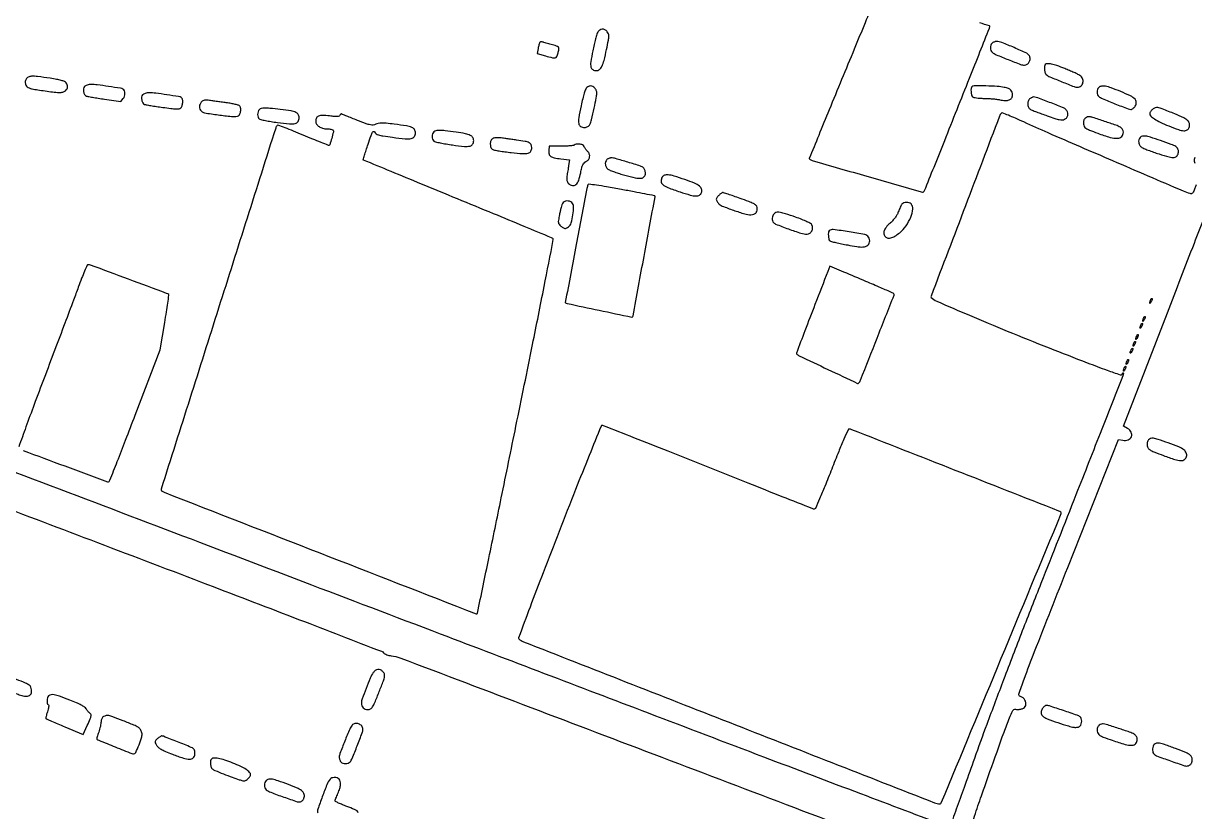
# Model space of a CAD drawing. Header units: metres. Extents: x 244 to 6504, y 133 to 4776.
# Drawn here: x 2420 to 2980, y 2127 to 2504 of the extents above; entities that cross this region are included whole.
import ezdxf

# ---------------------------------------------------------------- set-up
doc = ezdxf.new("R2010")
doc.units = ezdxf.units.M
doc.header["$MEASUREMENT"] = 0

msp = doc.modelspace()

# ---------------------------------------------------------------- linework, layer by layer
for points in [[(3073.43, 1797.58, -0.000015), (3212.47, 1744.26, -0.000001), (3356.48, 1689.04, -0.090549)], [(3360.94, 1697.34, -0.000001), (3222.9, 1750.06, -0.000075), (3098.13, 1797.73, -0.00214)], [(2390.74, 4302.36, -0.000001), (2436.6, 4383.87, -0.253439)], [(5649.78, 2908.29, -0.000001), (5592.12, 2927.27, -0.000136)], [(1770.95, 4232.21, -0.000001), (1756.31, 4203.53, -0.092463)], [(2358.85, 2292.47, -0.000002), (2402.87, 2275.77, -0.000001), (2455, 2255.99, -0.000469), (2507.56, 2235.99, -0.000795), (2551.52, 2219.14, -0.000054), (2590.79, 2204.01, -0.12537), (2591.79, 2203.3, 0.088715), (2592.36, 2202.83, 0.035795), (2593.27, 2202.4, 0.033899), (2594.34, 2202.07, 0.035803), (2595.43, 2201.89, -0.068034), (2599.62, 2200.92, -0.000035), (2724.87, 2153.38, -0.00001), (2851.52, 2105.29, -0.308463)], [(2661.8, 3304.26, -0.000001), (2697.55, 3290.75, -0.000089)], [(2166.88, 2385.74, -0.000003), (2059.01, 2428.09, -0.099946)], [(2836.31, 1902.63, -0.000001), (2798.12, 1918.05, -0.081722)], [(1593.92, 2905.57, -0.000004), (1514.48, 2912.51, -0.000011)], [(3277.66, 3166.01, -0.000003), (3312.3, 3149.56, -0.000078)], [(1857.04, 2862.14, 0.000008), (1895.3, 2965.72, 0.303576)], [(1986.93, 2957.13, 0.000002), (2009.06, 2948.59, 0.092301)], [(1716.95, 2894.91, -0.000001), (1705.81, 2895.88, -0.000045)], [(2910.82, 2101.23, -0.000002), (2871.64, 2116.15, -0.08954)], [(3742.17, 2759.42, 0.000002), (3749.92, 2779.53, 0.000119)], [(1989.74, 2610.17, -0.000005), (1937.37, 2630.58, -0.000013)], [(2835.59, 1257.96, 0.000001), (2811.6, 1266.94)], [(3020.53, 2505.4, -0.000009), (3041.92, 2560.53, -0.000258)], [(2862.15, 2119.97, -0.000008), (2820.04, 2135.87, -0.000412), (2773.61, 2153.45, -0.000248), (2718.52, 2174.4, 0.000102), (2619.06, 2212.23, 0.000045), (2487.51, 2262.24, 0.000015), (2352.21, 2313.65, 0.000934)], [(3433.83, 1894.18, -0.000012), (3289.85, 1953, -0.000025), (3146.63, 2011.53, -0.11823)], [(2592.86, 1267.89, -0.000002), (2552.45, 1283.32, -0.105537)], [(2826.55, 2515.35, -0.000035), (2822.02, 2504.38, -0.000148), (2816.84, 2491.86, -0.000094), (2810.8, 2477.29, 0.000672), (2804.83, 2462.81, 0.001116), (2799.83, 2450.59, 0.000054), (2795.36, 2439.56, 0.301362), (2795.4, 2439.35, 0.127225), (2796.73, 2438.57, 0.000208), (2822.91, 2431.07, 0.000112), (2849.42, 2423.5, 0.286672), (2850.13, 2423.71, 0.087116), (2850.44, 2424.2, 0.0001), (2855, 2435.47, 0.000926), (2860.08, 2448.11, 0.000569), (2866.01, 2463, -0.000019), (2871.93, 2477.91, -0.000031), (2876.97, 2490.58, -0.000004), (2881.46, 2501.9, -0.002664), (2881.7, 2502.48, 0.436775), (2881.5, 2502.9, 0.002431), (2876.85, 2504.38, 0.006956)], [(2874.35, 2096.45, 0.000005), (2911.92, 2082.18, 0.000032), (2954.2, 2066.12, 0.00002), (3003.82, 2047.28, -0.000445)], [(2980.33, 2426.89, -0.000228), (2979.74, 2425.34, -0.000797), (2979.36, 2424.34, -0.035434), (2978.96, 2423.49, -0.091236), (2978.53, 2422.97, -0.129545), (2978.04, 2422.74, -0.11451), (2977.48, 2422.77, -0.032841), (2974.22, 2423.92, -0.000147), (2940.5, 2438.42, -0.00055), (2909.58, 2451.76, -0.006819), (2897.9, 2457.01, 0.005788), (2893.96, 2458.79, 0.009347), (2890.56, 2460.2, 0.003622), (2887.65, 2461.32, 0.30545), (2887.21, 2461.22, 0.095792), (2886.3, 2459.75, 0.000069), (2870.02, 2416.96, 0.000028), (2853.57, 2373.71, 0.295366), (2853.69, 2373.11, 0.094102), (2856.27, 2371.35, 0.001621), (2871.95, 2364.6, 0.004175), (2889.96, 2357.08, 0.003097), (2909.97, 2349.07, 0.001048), (2928.25, 2341.93, 0.006366), (2937.77, 2338.37, 0.004348), (2943.99, 2336.2, 0.346456), (2944.91, 2336.52, -0.021817), (2945.14, 2336.86, -0.06591), (2945.33, 2337.05, -0.236221), (2945.45, 2337.08, -0.33077), (2945.52, 2336.99, -0.098959), (2945.36, 2336.09, -0.000054), (2935.19, 2310.15, -0.000635), (2922.88, 2278.87, -0.00026), (2906.11, 2236.45, 0.001777), (2897.21, 2213.76, 0.001655), (2888.26, 2190.46, 0.00172), (2880.23, 2169.11, 0.003794), (2874.27, 2152.73, -0.000521), (2869.84, 2140.29, -0.000854), (2866.05, 2129.77, -0.000069), (2862.64, 2120.33, -0.110011)], [(2979.63, 2439.98, 0.106317), (2979.44, 2438.29, 0.046089), (2979.63, 2437.26, 0.078014)], [(2871.33, 2116.54, -0.000115), (2874.33, 2125.28, -0.001629), (2877.7, 2135.01, -0.000983), (2881.75, 2146.52, -0.000811), (2888.49, 2165.43, -0.011165), (2891.09, 2172.22, -0.025518), (2892.71, 2175.67, -0.309819), (2893.95, 2176.31, 0.047411), (2895.68, 2176.26, 0.072694), (2897.15, 2176.58, 0.090921), (2898.22, 2177.22, 0.136474), (2898.82, 2178.13, 0.111314), (2898.93, 2179.45, 0.101013), (2898.48, 2180.74, 0.098206), (2897.54, 2181.78, 0.098956), (2896.28, 2182.38, -0.43428), (2895.6, 2183.6, -0.009521), (2898.07, 2190.73, -0.005837), (2903.07, 2203.86, -0.000336), (2918.91, 2244), (2943.13, 2305.22), (2945.32, 2304.86, 0.129498), (2947.87, 2305.11, 0.211939), (2949.4, 2306.6, 0.219738), (2949.29, 2308.69, 0.13592), (2947.58, 2310.51), (2945.66, 2311.68), (2966.56, 2365.78, -0.000465), (2979.48, 2399.13, -0.005797), (2984.54, 2411.72, -0.006873)], [(2419.45, 2300.02, 0.000648), (2439.28, 2292.59, 0.000274), (2459.71, 2284.99, 0.307288), (2460.56, 2285.2, 0.090124), (2460.9, 2285.74, 0.000197), (2464.44, 2294.77, 0.001328), (2468.41, 2304.96, 0.000824), (2473.01, 2316.94), (2484.91, 2348.07), (2487.11, 2361.16, 0.002127), (2487.94, 2366.2, 0.003475), (2488.59, 2370.48, 0.000567), (2489.13, 2374.25, 0.256875), (2489.05, 2374.48, 0.087846), (2488.04, 2375.07, 0.00016), (2469.85, 2381.84, 0.000152), (2451.63, 2388.61, 0.092841), (2450.54, 2388.8, 0.287062), (2450.08, 2388.5, 0.005215), (2448.82, 2385.73, 0.010806), (2447.39, 2382.29, 0.006001), (2445.78, 2378.03, -0.002183), (2443.52, 2371.92, -0.000414), (2439.35, 2360.81, -0.000442), (2434.46, 2347.84, -0.000406), (2429.4, 2334.51, 0.001633), (2424.65, 2321.91, 0.002694), (2420.74, 2311.23, 0.000317), (2417.32, 2301.72, 0.298594)], [(2579.68, 2126.85, 0.164694), (2579.13, 2127.7, 0.069776), (2577.87, 2128.42, 0.005421), (2574.23, 2129.84, -0.00756), (2572.08, 2130.69, -0.011996), (2570.26, 2131.49, -0.005962), (2568.77, 2132.21, -0.284264), (2568.6, 2132.48, -0.082778), (2568.66, 2132.82, -0.005337), (2568.99, 2133.76, -0.007676), (2569.42, 2134.87, -0.005638), (2569.93, 2136.09, 0.024749), (2570.82, 2138.5, 0.057179), (2571.19, 2140.4, 0.081951), (2571.06, 2141.85, 0.134767), (2570.46, 2142.92, 0.121591), (2569.5, 2143.49, 0.077427), (2568.21, 2143.68, 0.079819), (2566.97, 2143.47, 0.149344), (2566.15, 2142.88, 0.066303), (2564.66, 2140.27, 0.009515), (2562.44, 2134.52, 0.006269), (2560.35, 2128.54, 0.143336), (2560.28, 2126.75, 0.143577)], [(3005.24, 2065.34, -0.000083), (2954, 2084.81, -0.000137)]]:
    msp.add_lwpolyline(points, format="xyb")
for points in [[(2694.2, 2499.93, 0.06819), (2693.75, 2498.96, 0.008287), (2693.09, 2496.69, 0.009709), (2692.41, 2493.96, 0.007863), (2691.78, 2491, 0.010676), (2690.85, 2485.71, 0.084247), (2690.89, 2483.23, 0.221998), (2691.76, 2482.02, 0.12892), (2693.54, 2481.55, 0.174675), (2695.02, 2482.08, 0.108484), (2696.17, 2483.56, 0.050767), (2697.19, 2486.41, 0.010029), (2698.4, 2491.7, 0.003532), (2699.29, 2496.18, 0.037781), (2699.51, 2498.03, 0.098534), (2699.33, 2499.16, 0.095622), (2698.73, 2500.15, 0.08305), (2697.55, 2501.08, 0.138629), (2696.33, 2501.36, 0.145131), (2695.18, 2500.96, 0.094414)], [(2666.43, 2494.99, 0.064512), (2666.28, 2494.65, 0.008989), (2666.07, 2493.91, 0.010159), (2665.85, 2493.03, 0.008462), (2665.65, 2492.08), (2665.21, 2489.7), (2669.12, 2488.61, 0.007937), (2672.58, 2487.69, 0.116171), (2673.84, 2487.68, 0.231536), (2674.58, 2488.28, 0.042647), (2675.21, 2489.98, 0.031607), (2675.59, 2491.81, 0.207152), (2675.35, 2492.69, 0.145003), (2674.48, 2493.3, 0.013366), (2671.94, 2494.07, -0.000384), (2670.72, 2494.4, -0.000397), (2669.51, 2494.74, -0.000383), (2668.47, 2495.03, -0.00172), (2667.86, 2495.2, 0.04898), (2667.41, 2495.28, 0.05777), (2666.98, 2495.27, 0.067349), (2666.63, 2495.17, 0.151257)], [(2882.73, 2494.67, 0.121666), (2882.15, 2493.71, 0.077337), (2881.96, 2492.42, 0.079235), (2882.17, 2491.17, 0.143389), (2882.76, 2490.32, 0.070165), (2884.74, 2489.14, 0.005344), (2890.5, 2486.8, 0.004576), (2896.38, 2484.54, 0.089573), (2898.28, 2484.2, 0.152379), (2899.57, 2484.6, 0.120126), (2900.55, 2485.7, 0.114852), (2900.94, 2487.18, 0.131174), (2900.61, 2488.59, 0.16162), (2899.31, 2489.83, 0.006674), (2893.35, 2492.53, 0.009103), (2887.45, 2494.98, 0.094478), (2884.88, 2495.46, 0.050332), (2884.3, 2495.4, 0.037995), (2883.69, 2495.23, 0.038896), (2883.13, 2494.97, 0.068958)], [(2908.21, 2484.42, 0.173652), (2907.8, 2483.55, 0.048698), (2907.8, 2482.02, 0.048955), (2908.1, 2480.51, 0.147409), (2908.67, 2479.63, 0.07346), (2910.37, 2478.6, 0.00406), (2916.13, 2476.23, 0.003448), (2922, 2473.91, 0.092608), (2923.64, 2473.6, 0.180617), (2925.3, 2474.22, 0.166724), (2926.21, 2475.8, 0.150722), (2926.01, 2477.73, 0.147962), (2924.76, 2479.23, 0.032245), (2923.82, 2479.76, 0.005561), (2921.97, 2480.63, 0.006032), (2919.78, 2481.6, 0.00536), (2917.48, 2482.56, 0.012078), (2913.78, 2483.94, 0.034152), (2911.12, 2484.67, 0.05018), (2909.25, 2484.85, 0.19836)], [(2420.84, 2477.49, 0.049365), (2420.54, 2476.77, 0.066892), (2420.42, 2476.07, 0.066301), (2420.5, 2475.36, 0.047445), (2420.76, 2474.6, 0.105924), (2421.35, 2473.81, 0.086703), (2422.25, 2473.26, 0.04703), (2423.73, 2472.83, 0.009894), (2426.4, 2472.38, 0.002871), (2433.49, 2471.37, 0.025332), (2436.63, 2471.1, 0.06323), (2438.44, 2471.26, 0.142879), (2439.64, 2471.92, 0.057066), (2440.41, 2472.88, 0.121223), (2440.7, 2473.79, 0.121993), (2440.54, 2474.72, 0.058196), (2439.93, 2475.78, 0.136883), (2439.2, 2476.34, 0.028149), (2437.66, 2476.86, 0.022148), (2435.43, 2477.37, 0.008649), (2432.31, 2477.89, 0.005362), (2426.33, 2478.71, 0.040271), (2423.48, 2478.85, 0.100312), (2421.86, 2478.46, 0.162586)], [(2448.71, 2473.94, 0.144689), (2448.25, 2472.86, 0.080172), (2448.31, 2471.42, 0.08222), (2448.81, 2470.11, 0.170164), (2449.64, 2469.41, 0.047127), (2450.31, 2469.22, 0.00226), (2452.6, 2468.82, 0.003679), (2455.32, 2468.38, 0.00264), (2458.37, 2467.92), (2466.16, 2466.79), (2467.31, 2468.21, 0.094251), (2467.92, 2469.35, 0.085204), (2468.1, 2470.68, 0.0939), (2467.83, 2471.88, 0.153052), (2467.15, 2472.67, 0.09939), (2465.93, 2473.12, 0.002728), (2460.29, 2473.99, 0.005515), (2454.88, 2474.72, 0.029859), (2451.93, 2474.91, 0.036873), (2450.95, 2474.85, 0.03776), (2449.99, 2474.63, 0.040628), (2449.19, 2474.32, 0.105943)], [(2476.53, 2469.97, 0.144825), (2476.07, 2468.88, 0.082176), (2476.13, 2467.44, 0.084047), (2476.65, 2466.13, 0.166115), (2477.5, 2465.42, 0.047886), (2478.2, 2465.23, 0.002541), (2480.46, 2464.84, 0.003975), (2483.16, 2464.41, 0.002882), (2486.17, 2463.98, 0.005144), (2490.07, 2463.48, 0.021262), (2492.43, 2463.3, 0.033672), (2493.96, 2463.36, 0.148551), (2494.79, 2463.7, 0.148378), (2495.43, 2464.68, 0.058916), (2495.71, 2466.28, 0.059751), (2495.61, 2467.84, 0.211045), (2495.05, 2468.65, 0.098391), (2493.76, 2469.13, 0.003116), (2488.18, 2470, 0.006033), (2482.8, 2470.74, 0.029942), (2479.75, 2470.94, 0.036873), (2478.77, 2470.87, 0.03776), (2477.81, 2470.66, 0.040628), (2477.02, 2470.35, 0.105943)], [(2688.99, 2473.44, 0.137817), (2688.43, 2472.7, 0.016396), (2687.74, 2470.76, 0.016486), (2686.99, 2468.14, 0.008234), (2686.21, 2464.78, 0.010584), (2685.1, 2459, 0.082214), (2685.09, 2456.26, 0.221192), (2686, 2454.91, 0.136051), (2687.88, 2454.39, 0.126025), (2689.39, 2454.78, 0.153258), (2690.4, 2455.83, 0.056922), (2691.22, 2458.1, 0.005968), (2692.47, 2463.63, 0.004471), (2693.47, 2468.57, 0.040373), (2693.72, 2470.75, 0.099447), (2693.49, 2472.1, 0.105224), (2692.76, 2473.22, 0.061949), (2691.84, 2473.94, 0.120982), (2690.95, 2474.21, 0.11849), (2690.02, 2474.05, 0.058019)], [(2873.1, 2473.82, 0.171817), (2872.71, 2473, 0.044881), (2872.68, 2471.5, 0.045511), (2872.93, 2470, 0.132989), (2873.45, 2469.1, 0.137351), (2874.03, 2468.77, 0.022407), (2875.29, 2468.53, 0.022316), (2876.89, 2468.36, 0.015138), (2878.72, 2468.3, -0.013199), (2880.67, 2468.25, -0.009515), (2882.85, 2468.09, -0.00962), (2884.91, 2467.87, -0.020485), (2886.49, 2467.59, 0.040467), (2889.09, 2467.25, 0.101024), (2890.98, 2467.54, 0.157334), (2892.1, 2468.42, 0.151197), (2892.52, 2469.82, 0.065914), (2892.32, 2471.28, 0.137703), (2891.73, 2472.26, 0.103855), (2890.58, 2472.95, 0.028216), (2888.54, 2473.55, 0.041805), (2885.26, 2474.02, 0.010403), (2879.84, 2474.23, 0.004711), (2874.19, 2474.28, 0.198625)], [(2933.73, 2473.47, 0.121579), (2933.16, 2472.51, 0.077441), (2932.97, 2471.22, 0.079914), (2933.18, 2469.98, 0.150318), (2933.77, 2469.16, 0.063774), (2935.45, 2468.2, 0.003003), (2941.52, 2465.73, 0.002249), (2947.75, 2463.27, 0.093159), (2949.17, 2463, 0.124048), (2949.61, 2463.11, 0.044869), (2950.16, 2463.48, 0.041102), (2950.71, 2464, 0.038373), (2951.19, 2464.61, 0.14429), (2951.72, 2466.38, 0.200915), (2951.1, 2467.9, 0.084082), (2948.94, 2469.43, 0.013904), (2944.27, 2471.52, 0.010116), (2939.74, 2473.3, 0.042547), (2936.92, 2474.07, 0.079411), (2935.04, 2474.11, 0.164267)], [(2504.78, 2466.65, 0.08601), (2504.02, 2465.57, 0.103288), (2503.73, 2464.37, 0.106847), (2503.95, 2463.18, 0.097844), (2504.64, 2462.14, 0.158055), (2506.15, 2461.37, 0.005578), (2512.68, 2460.4, 0.008736), (2519.02, 2459.65, 0.073095), (2521.9, 2459.78, 0.215852), (2522.87, 2460.46, 0.090243), (2523.43, 2462, 0.08682), (2523.42, 2463.69, 0.180274), (2522.76, 2464.81, 0.108655), (2522.14, 2465.12, 0.009301), (2520.4, 2465.52, 0.011946), (2518.29, 2465.92, 0.008976), (2515.94, 2466.26, -0.001487), (2513.51, 2466.58, -0.001584), (2511.13, 2466.91, -0.001505), (2509.08, 2467.2, -0.007361), (2507.93, 2467.39, 0.03883), (2506.95, 2467.48, 0.062194), (2506.11, 2467.39, 0.070359), (2505.4, 2467.12, 0.068935)], [(2900.98, 2468.25, 0.169498), (2900.1, 2467.23, 0.09857), (2899.82, 2465.62, 0.098368), (2900.17, 2464.02, 0.168044), (2901.09, 2463.03, 0.028422), (2901.91, 2462.65, 0.002762), (2903.97, 2461.85, 0.003496), (2906.43, 2460.92, 0.002759), (2909.11, 2459.95, 0.006179), (2912.75, 2458.71, 0.029631), (2914.87, 2458.15, 0.054386), (2916.31, 2458.02, 0.102522), (2917.44, 2458.28, 0.131981), (2918.52, 2459.17, 0.133344), (2919.01, 2460.48, 0.126574), (2918.77, 2461.91, 0.11288), (2917.87, 2463.12, 0.083569), (2916.46, 2463.96, 0.002612), (2910.18, 2466.38, 0.002123), (2903.78, 2468.77, 0.108534), (2902.47, 2468.95, 0.079763), (2902.28, 2468.9, 0.010581), (2901.89, 2468.73, 0.012039), (2901.45, 2468.51, 0.009842)], [(2570.89, 2460.19, -0.202639), (2570.48, 2459.76, -0.085669), (2569.7, 2459.57, -0.040096), (2568.34, 2459.6, -0.007712), (2565.9, 2459.87, 0.021586), (2562.56, 2460.16, 0.103181), (2560.68, 2459.85, 0.191302), (2559.69, 2458.93, 0.111825), (2559.33, 2457.33, 0.144052), (2559.74, 2455.93, 0.103165), (2560.89, 2454.77, 0.08484), (2562.63, 2453.99, 0.062272), (2564.74, 2453.73, -0.025492), (2565.71, 2453.68, -0.032234), (2566.6, 2453.53, -0.033821), (2567.3, 2453.31, -0.164241), (2567.62, 2453.05, -0.200885), (2567.75, 2452.2, -0.008571), (2566.96, 2449.17, -0.006914), (2566.06, 2446.14, -0.328464), (2565.58, 2445.78, -0.096135), (2565.37, 2445.82, -0.000152), (2561.85, 2447.24, -0.001199), (2557.9, 2448.85, -0.00074), (2553.27, 2450.75, 0.001932), (2548.64, 2452.64, 0.00318), (2544.71, 2454.2, 0.000441), (2541.22, 2455.56, 0.297029), (2541.03, 2455.52, 0.120106), (2540.17, 2454.11, 0.00002), (2512.85, 2368, 0.00001), (2485.41, 2281.51, 0.28306), (2485.6, 2280.78, 0.101195), (2486.79, 2280.02, 0.000016), (2561.23, 2251.05, 0.000007), (2636.05, 2221.93, 0.297451), (2636.56, 2222.04, 0.14641), (2636.67, 2222.26, 0.000006), (2642.09, 2248.44, 0.000298), (2648.04, 2277.33, 0.000179), (2655.07, 2311.6, 0.000562), (2663.03, 2350.7, 0.001537), (2668.54, 2378.36, 0.000141), (2672.93, 2400.76, 0.312138), (2672.67, 2401.36, 0.040104), (2672.08, 2401.66, 0.000043), (2658.99, 2407.09, 0.000417), (2644.34, 2413.15, 0.000256), (2627.08, 2420.26, -0.000046), (2609.85, 2427.35, -0.000077), (2595.32, 2433.34, -0.000002), (2582.16, 2438.76, -0.033008), (2582.03, 2438.83, -0.349883), (2581.98, 2438.93, -0.000512), (2582.64, 2441.07, -0.003531), (2583.41, 2443.48, -0.002132), (2584.35, 2446.33, -0.003504), (2585.79, 2450.54, -0.037698), (2586.51, 2452.19, -0.253461), (2587.02, 2452.52, -0.322385), (2587.49, 2452.24, 0.134817), (2588.18, 2451.39, 0.08326), (2589.35, 2450.82, 0.034624), (2591.47, 2450.34, 0.004445), (2596.09, 2449.68, 0.009688), (2602.12, 2449, 0.070076), (2605.03, 2449.13, 0.189685), (2606.46, 2450.03, 0.160155), (2607.02, 2451.74, 0.138816), (2606.57, 2453.35, 0.158109), (2605.35, 2454.39, 0.060023), (2602.77, 2455.11, 0.007163), (2596.89, 2455.93, 0.00531), (2592.98, 2456.37, 0.025679), (2590.74, 2456.48, 0.046144), (2589.23, 2456.34, 0.073522), (2588.01, 2455.92, -0.091331), (2586.78, 2455.55, -0.080706), (2585.44, 2455.61, -0.03621), (2583.44, 2456.19, -0.004723), (2579.27, 2457.77, -0.001188), (2576.54, 2458.84, -0.001772), (2574.16, 2459.79, -0.000743), (2572.13, 2460.61, -0.037652), (2571.75, 2460.8, 0.176223), (2571.53, 2460.84, 0.11648), (2571.29, 2460.74, 0.087397), (2571.06, 2460.51, 0.057816)], [(2532.3, 2462.87, 0.121808), (2531.72, 2461.91, 0.078093), (2531.54, 2460.62, 0.079593), (2531.75, 2459.36, 0.138165), (2532.35, 2458.49, 0.118215), (2533, 2458.17, 0.006372), (2535.25, 2457.69, 0.009664), (2537.96, 2457.21, 0.006877), (2541.02, 2456.76, 0.009962), (2546.84, 2456.12, 0.077501), (2549.55, 2456.29, 0.204835), (2550.87, 2457.24, 0.136795), (2551.38, 2459.07, 0.132632), (2550.96, 2460.61, 0.160003), (2549.85, 2461.6, 0.064544), (2547.52, 2462.27, 0.008438), (2542.39, 2462.96, 0.004335), (2537.4, 2463.5, 0.027139), (2534.84, 2463.62, 0.057002), (2533.3, 2463.43, 0.138097)], [(2927.38, 2458.83, 0.077991), (2926.88, 2458.33, 0.075102), (2926.55, 2457.7, 0.066541), (2926.4, 2456.93, 0.044152), (2926.42, 2456.03, 0.102049), (2926.81, 2454.85, 0.120305), (2927.61, 2454.01, 0.048794), (2929.26, 2453.16, 0.005235), (2933.27, 2451.63, 0.017321), (2939.24, 2449.65, 0.081754), (2942.81, 2449.21, 0.199595), (2944.74, 2450.1, 0.187738), (2945.53, 2452.12, 0.137662), (2945.15, 2453.45, 0.125747), (2944.13, 2454.45, 0.0462), (2941.93, 2455.46, 0.004886), (2936.58, 2457.28, 0.001272), (2930.89, 2459.15, 0.036877), (2929.4, 2459.51, 0.134718), (2928.45, 2459.42, 0.065646)], [(2959.47, 2463.04, 0.01993), (2958.95, 2462.47, 0.024151), (2958.51, 2461.9, 0.023808), (2958.19, 2461.4, 0.129183), (2958.11, 2461.09, 0.200314), (2958.62, 2459.86, 0.050355), (2960.34, 2458.47, 0.03503), (2963.14, 2456.91, 0.013159), (2967.26, 2455.11, 0.012333), (2971.88, 2453.37, 0.066657), (2974.5, 2452.83, 0.157953), (2976.06, 2453.21, 0.178699), (2977, 2454.42, 0.119548), (2977.13, 2456.21, 0.16314), (2976.37, 2457.63, 0.078089), (2974.38, 2458.99, 0.013383), (2970.18, 2460.84, 0.002725), (2964.09, 2463.31, 0.044386), (2961.98, 2463.94, 0.144144), (2960.69, 2463.83, 0.104003)], [(2615.77, 2452.27, 0.122149), (2615.18, 2451.3, 0.080838), (2615, 2450, 0.081934), (2615.24, 2448.74, 0.132677), (2615.87, 2447.85, 0.116552), (2616.56, 2447.51, 0.006683), (2618.87, 2447, 0.009901), (2621.66, 2446.49, 0.007092), (2624.8, 2446.02, 0.0092), (2630.5, 2445.36, 0.075482), (2633.1, 2445.5, 0.206723), (2634.36, 2446.38, 0.138663), (2634.85, 2448.1, 0.143001), (2634.41, 2449.58, 0.14015), (2633.24, 2450.62, 0.064697), (2630.92, 2451.38, 0.011622), (2626.42, 2452.12, 0.004531), (2621.2, 2452.81, 0.027164), (2618.47, 2453, 0.055866), (2616.81, 2452.84, 0.145047)], [(2643.95, 2449.05, 0.168095), (2643.1, 2448.04, 0.092242), (2642.8, 2446.43, 0.093409), (2643.11, 2444.84, 0.178226), (2643.96, 2443.88, 0.076253), (2644.77, 2443.59, 0.00574), (2647.05, 2443.19, 0.007822), (2649.81, 2442.78, 0.005867), (2652.85, 2442.4, 0.010041), (2658.35, 2441.91, 0.076907), (2660.93, 2442.13, 0.200305), (2662.19, 2443.05, 0.136363), (2662.67, 2444.79, 0.1259), (2662.31, 2446.17, 0.15465), (2661.36, 2447.09, 0.06963), (2659.4, 2447.73, 0.0109), (2655.38, 2448.36, 0.000017), (2653.06, 2448.67, 0.000017), (2650.72, 2448.99, 0.000017), (2648.68, 2449.27, 0.000067), (2647.43, 2449.43, 0.031772), (2646.46, 2449.5, 0.028901), (2645.45, 2449.45, 0.030083), (2644.56, 2449.3, 0.07743)], [(2953.61, 2449.62, 0.127895), (2952.96, 2448.51, 0.105876), (2952.87, 2447.15, 0.10282), (2953.35, 2445.83, 0.11373), (2954.3, 2444.87, 0.044388), (2955.25, 2444.38, 0.005791), (2957.36, 2443.56, 0.006703), (2959.89, 2442.64, 0.005561), (2962.61, 2441.73, 0.012718), (2967.44, 2440.29, 0.088985), (2969.88, 2440.09, 0.217015), (2971.21, 2440.85, 0.126343), (2971.89, 2442.59, 0.139791), (2971.65, 2444.08, 0.141181), (2970.67, 2445.21, 0.055512), (2968.44, 2446.32, 0.006984), (2963.36, 2448.12, 0.004938), (2958.47, 2449.71, 0.037995), (2956.12, 2450.26, 0.092561), (2954.69, 2450.21, 0.143317)], [(2682.92, 2445.94, -0.167971), (2682.5, 2445.75, -0.007368), (2680.88, 2445.59, -0.011793), (2678.91, 2445.48, -0.008078), (2676.68, 2445.45), (2670.95, 2445.45), (2670.75, 2443.4, 0.092066), (2670.9, 2441.68, 0.175484), (2671.69, 2440.56, 0.104082), (2673.37, 2439.86, 0.021754), (2676.55, 2439.38), (2680.69, 2438.95), (2680.26, 2436.24, 0.000029), (2680.07, 2435.03, 0.000019), (2679.85, 2433.62, 0.000019), (2679.64, 2432.26, 0.000036), (2679.47, 2431.15, 0.03012), (2679.36, 2429.99, 0.060954), (2679.44, 2429.07, 0.074162), (2679.71, 2428.33, 0.070285), (2680.2, 2427.68, 0.140522), (2682.04, 2426.66, 0.239366), (2683.7, 2427.07, 0.130561), (2685.08, 2429.09, 0.039075), (2686.04, 2432.72, -0.012249), (2686.55, 2435.12, -0.051024), (2687.03, 2436.52, -0.084655), (2687.64, 2437.4, -0.084344), (2688.52, 2438.04, 0.104836), (2689.72, 2438.99, 0.133354), (2690.31, 2440.28, 0.133274), (2690.16, 2441.68, 0.104649), (2689.32, 2442.97, -0.02337), (2688.81, 2443.53, -0.018567), (2688.31, 2444.18, -0.018938), (2687.9, 2444.82, -0.04391), (2687.65, 2445.33, 0.207963), (2686.95, 2446.04, 0.063975), (2685.48, 2446.42, 0.06299), (2683.92, 2446.43, 0.164374)], [(2698.57, 2439.02, 0.127384), (2697.92, 2437.91, 0.106654), (2697.83, 2436.55, 0.104237), (2698.31, 2435.25, 0.11635), (2699.27, 2434.31, 0.046336), (2700.2, 2433.85, 0.006568), (2702.21, 2433.13, 0.007435), (2704.61, 2432.33, 0.006271), (2707.18, 2431.56, 0.014862), (2712.13, 2430.3, 0.078061), (2714.93, 2430.12, 0.193886), (2716.4, 2430.87, 0.180165), (2716.99, 2432.46, 0.04211), (2716.92, 2433.24, 0.039415), (2716.73, 2434.02, 0.041903), (2716.44, 2434.68, 0.096457), (2716.1, 2435.09, 0.09593), (2714.62, 2435.9, 0.003674), (2708.62, 2437.78, 0.004582), (2702.7, 2439.52, 0.069399), (2700.58, 2439.82, 0.055554), (2700.06, 2439.76, 0.038748), (2699.49, 2439.58, 0.039127), (2698.96, 2439.33, 0.063101)], [(2724.96, 2430.59, 0.134357), (2724.51, 2428.61, 0.213996), (2725.27, 2427.08, 0.080622), (2727.74, 2425.66, 0.010316), (2733.52, 2423.6, 0.011517), (2738.44, 2422.08, 0.06093), (2741.22, 2421.65, 0.141634), (2742.86, 2422.07, 0.185285), (2743.82, 2423.27, 0.15575), (2743.82, 2424.96, 0.150137), (2742.83, 2426.38, 0.069372), (2740.48, 2427.74, 0.013588), (2735.9, 2429.46, 0.008877), (2730.71, 2431.15, 0.048674), (2727.82, 2431.74, 0.110084), (2726.06, 2431.53, 0.188016)], [(2689.46, 2426.97, 0.03495), (2689.01, 2425.24, 0.000075), (2683.9, 2398.37, 0.000011), (2678.66, 2370.78, 0.309394), (2678.76, 2370.57, 0.087735), (2679.53, 2370.26, 0.000125), (2694.88, 2367.02, 0.000051), (2710.47, 2363.74, 0.253425), (2710.77, 2363.82, 0.15168), (2711.07, 2364.39, 0.000038), (2716.33, 2392.77, 0.000026), (2721.6, 2421.25, 0.246946), (2721.48, 2421.64, 0.149003), (2721.29, 2421.74, 0.000154), (2716.7, 2422.64, 0.001471), (2711.56, 2423.62, 0.000901), (2705.5, 2424.76, 0.00297), (2698.42, 2426.03, 0.008799), (2693.55, 2426.79, 0.00455), (2689.92, 2427.26, 0.35416)], [(2752.1, 2421.93, 0.033663), (2751.14, 2420.83, 0.15309), (2750.85, 2420.04, 0.155823), (2751.07, 2419.24, 0.035247), (2751.93, 2418.1, 0.120079), (2753.7, 2416.84, 0.009738), (2759.08, 2414.84, 0.01217), (2764.49, 2413.08, 0.072387), (2767.42, 2412.66, 0.090041), (2768.87, 2412.92, 0.128708), (2769.93, 2413.67, 0.134567), (2770.45, 2414.81, 0.102971), (2770.4, 2416.2, 0.147236), (2769.84, 2417.14, 0.063843), (2768.63, 2417.99, 0.031146), (2766.45, 2418.97, 0.005465), (2762.21, 2420.51, 0.001888), (2759.19, 2421.57, 0.002897), (2756.56, 2422.45, 0.000986), (2754.28, 2423.2, 0.080185), (2753.92, 2423.26, 0.136651), (2753.65, 2423.18, 0.020485), (2753.18, 2422.87, 0.021737), (2752.64, 2422.44, 0.017222)], [(2677.33, 2418.12, 0.048621), (2677.04, 2417.43, 0.008468), (2676.65, 2416.06, 0.009127), (2676.24, 2414.43, 0.008069), (2675.88, 2412.72, 0.007173), (2675.39, 2410.03, 0.072005), (2675.36, 2408.89, 0.14065), (2675.69, 2408.1, 0.052344), (2676.55, 2407.25, 0.02041), (2677.73, 2406.37, 0.124481), (2678.44, 2406.11, 0.150555), (2679.13, 2406.24, 0.034337), (2680.13, 2406.88, 0.163229), (2681.48, 2408.78, 0.038538), (2682.32, 2412.64, 0.037668), (2682.57, 2416.54, 0.195676), (2681.75, 2418.49, 0.125264), (2680.7, 2419.11, 0.092579), (2679.37, 2419.24, 0.096758), (2678.12, 2418.89, 0.154067)], [(2778.88, 2413.48, 0.107585), (2778.14, 2412.7, 0.078927), (2777.7, 2411.6, 0.078197), (2777.62, 2410.4, 0.10182), (2777.93, 2409.35, 0.177782), (2779.21, 2408.21, 0.006689), (2785.33, 2405.89, 0.010532), (2791.34, 2403.85, 0.076836), (2794.34, 2403.38, 0.157894), (2795.6, 2403.79, 0.117419), (2796.55, 2404.9, 0.111438), (2796.94, 2406.38, 0.131839), (2796.61, 2407.78, 0.140581), (2795.96, 2408.44, 0.019113), (2794.23, 2409.35, 0.018401), (2791.84, 2410.38, 0.009246), (2788.76, 2411.51, 0.004441), (2783.95, 2413.13, 0.029985), (2781.52, 2413.77, 0.066173), (2780, 2413.87, 0.133828)], [(2839.63, 2417.73, 0.052024), (2839.28, 2417.21, 0.012143), (2838.81, 2416.27, 0.012393), (2838.33, 2415.16, 0.011874), (2837.89, 2414.01, -0.043435), (2837.28, 2412.66, -0.029288), (2836.36, 2411.23, -0.027733), (2835.21, 2409.82, -0.02705), (2833.91, 2408.55, 0.037178), (2832.05, 2406.64, 0.092494), (2831.09, 2404.96, 0.139462), (2831.01, 2403.48, 0.141577), (2831.72, 2402.19, 0.145178), (2832.93, 2401.53, 0.120774), (2834.41, 2401.58, 0.076182), (2836.24, 2402.41, 0.027469), (2838.56, 2404.1, 0.068258), (2841.61, 2407.38, 0.058047), (2843.86, 2411.55, 0.064809), (2844.86, 2415.45, 0.23065), (2844.04, 2417.82, 0.122064), (2843.07, 2418.41, 0.080172), (2841.78, 2418.59, 0.081377), (2840.51, 2418.36, 0.134)], [(2804.87, 2404.93, 0.172889), (2804.47, 2404.08, 0.045683), (2804.45, 2402.56, 0.045926), (2804.72, 2401.05, 0.157728), (2805.26, 2400.23, 0.105918), (2805.89, 2399.91, 0.00563), (2808.08, 2399.36, 0.008636), (2810.72, 2398.77, 0.006167), (2813.7, 2398.21, 0.004284), (2818.09, 2397.47, 0.02892), (2820.29, 2397.24, 0.061433), (2821.68, 2397.36, 0.092836), (2822.81, 2397.82, 0.084198), (2823.74, 2398.66, 0.114369), (2824.21, 2399.69, 0.112875), (2824.19, 2400.83, 0.080468), (2823.69, 2402, 0.206753), (2821.9, 2403.22, 0.009163), (2814.37, 2404.53, 0.008679), (2806.76, 2405.58, 0.230187)], [(2804.24, 2385.62, 0.000897), (2798.04, 2369.72, 0.001836), (2793.24, 2357.22, 0.000167), (2789.18, 2346.5, 0.299417), (2789.26, 2346.14, 0.08162), (2790.48, 2345.29, 0.000395), (2804.24, 2338.76, 0.000136), (2818.42, 2332.06, 0.31668), (2818.85, 2332.14, 0.102408), (2819.86, 2333.66, 0.000372), (2827.79, 2353.74, 0.000158), (2835.89, 2374.28, 0.319768), (2835.73, 2374.92, 0.074238), (2835.02, 2375.37, 0.000773), (2829.59, 2377.73, 0.001985), (2822.42, 2380.8, 0.000667), (2811.93, 2385.22), (2805.2, 2388.05)], [(2958.86, 2371.14, -0.022794), (2958.36, 2370.37, -0.582659), (2958.16, 2370.39, -0.18392), (2958.14, 2370.8, -0.013074), (2958.53, 2371.89, -0.033338), (2958.71, 2372.28, -0.064271), (2958.91, 2372.56, -0.109577), (2959.1, 2372.69, -0.299281), (2959.25, 2372.66, -0.217548), (2959.32, 2372.46, -0.045448), (2959.26, 2372.08, -0.039963), (2959.1, 2371.63, -0.028467)], [(2955.54, 2362.53, -0.022794), (2955.05, 2361.76, -0.582659), (2954.85, 2361.78, -0.18392), (2954.83, 2362.19, -0.013074), (2955.21, 2363.28, -0.033338), (2955.39, 2363.67, -0.064271), (2955.6, 2363.95, -0.109577), (2955.79, 2364.08, -0.299281), (2955.94, 2364.05, -0.217548), (2956.01, 2363.85, -0.045448), (2955.95, 2363.47, -0.039963), (2955.79, 2363.01, -0.028467)], [(2954.22, 2359.22, -0.022794), (2953.72, 2358.44, -0.582659), (2953.52, 2358.46, -0.18392), (2953.5, 2358.87, -0.013074), (2953.89, 2359.97, -0.033338), (2954.07, 2360.36, -0.064271), (2954.27, 2360.64, -0.109577), (2954.46, 2360.77, -0.299281), (2954.61, 2360.73, -0.217548), (2954.69, 2360.54, -0.045448), (2954.62, 2360.16, -0.039963), (2954.46, 2359.7, -0.028467)], [(2950.91, 2350.6, -0.022794), (2950.41, 2349.83, -0.582659), (2950.21, 2349.85, -0.18392), (2950.19, 2350.26, -0.013074), (2950.58, 2351.36, -0.033338), (2950.76, 2351.75, -0.064271), (2950.96, 2352.03, -0.109577), (2951.15, 2352.15, -0.299281), (2951.3, 2352.12, -0.217548), (2951.37, 2351.92, -0.045448), (2951.31, 2351.55, -0.039963), (2951.15, 2351.09, -0.028467)], [(2952.23, 2353.92, -0.022794), (2951.73, 2353.14, -0.582659), (2951.53, 2353.16, -0.18392), (2951.51, 2353.57, -0.013074), (2951.9, 2354.67, -0.033338), (2952.08, 2355.06, -0.064271), (2952.28, 2355.34, -0.109577), (2952.47, 2355.47, -0.299281), (2952.62, 2355.44, -0.217548), (2952.7, 2355.24, -0.045448), (2952.64, 2354.86, -0.039963), (2952.48, 2354.4, -0.028467)], [(2949.58, 2347.29, -0.022794), (2949.08, 2346.52, -0.582659), (2948.88, 2346.54, -0.18392), (2948.86, 2346.95, -0.013074), (2949.25, 2348.04, -0.033338), (2949.43, 2348.44, -0.064271), (2949.63, 2348.71, -0.109577), (2949.82, 2348.84, -0.299281), (2949.97, 2348.81, -0.217548), (2950.05, 2348.61, -0.045448), (2949.99, 2348.24, -0.039963), (2949.83, 2347.78, -0.028467)], [(2947.59, 2341.99, -0.022794), (2947.1, 2341.22, -0.582659), (2946.9, 2341.24, -0.18392), (2946.88, 2341.65, -0.013074), (2947.26, 2342.75, -0.033338), (2947.44, 2343.14, -0.064271), (2947.65, 2343.41, -0.109577), (2947.84, 2343.54, -0.299281), (2947.99, 2343.51, -0.217548), (2948.06, 2343.31, -0.045448), (2948, 2342.94, -0.039963), (2947.84, 2342.48, -0.028467)], [(2946.27, 2338.68, -0.022794), (2945.77, 2337.91, -0.582659), (2945.57, 2337.93, -0.18392), (2945.55, 2338.34, -0.013074), (2945.94, 2339.43, -0.033338), (2946.12, 2339.82, -0.064271), (2946.32, 2340.1, -0.109577), (2946.51, 2340.23, -0.299281), (2946.66, 2340.2, -0.217548), (2946.74, 2340, -0.045448), (2946.67, 2339.63, -0.039963), (2946.52, 2339.17, -0.028467)], [(2675.67, 2261.23, 0.001241), (2668.06, 2241.58, 0.002121), (2661.81, 2225.13, 0.000199), (2656.34, 2210.5, 0.303268), (2656.46, 2209.98, 0.094657), (2658.65, 2208.6, 0.000029), (2756.97, 2170.09, 0.000029), (2855.29, 2131.61, 0.093533), (2857.86, 2131.12, 0.303255), (2858.48, 2131.53, 0.000016), (2887.14, 2200.67, 0.000016), (2915.8, 2269.82, 0.328065), (2915.64, 2270.49, 0.080531), (2914.71, 2271.04, 0.000016), (2865.15, 2290.51, 0.000019), (2815.65, 2309.94, 0.070281), (2814.46, 2310.23, 0.319737), (2813.89, 2309.9, 0.003241), (2811.88, 2305.4, 0.007569), (2809.39, 2299.48, 0.002831), (2806.07, 2291.1, -0.002901), (2802.8, 2282.85, -0.007303), (2800.29, 2276.89, -0.002897), (2798.24, 2272.29, -0.319847), (2797.69, 2271.97, -0.071164), (2797.01, 2272.14, -0.000073), (2782.43, 2277.89, -0.000718), (2766.14, 2284.35, -0.000441), (2746.96, 2292.01, 0.000552), (2727.79, 2299.66, 0.000901), (2711.51, 2306.1, 0.000085), (2696.93, 2311.84, 0.097009), (2696.28, 2311.96, 0.30158), (2695.8, 2311.63, 0.000245), (2690.09, 2297.58, 0.002284), (2683.58, 2281.37, 0.001213)], [(2957.48, 2305.05, 0.083311), (2957.19, 2304.56, 0.038993), (2956.99, 2303.84, 0.037224), (2956.88, 2303.04, 0.042862), (2956.91, 2302.26, 0.124559), (2957.33, 2301.14, 0.105496), (2958.27, 2300.27, 0.04085), (2960.17, 2299.33, 0.004468), (2964.74, 2297.58, 0.011367), (2970.15, 2295.7, 0.067993), (2973.09, 2295.17, 0.170205), (2974.77, 2295.69, 0.174542), (2975.74, 2297.13, 0.160988), (2975.62, 2298.82, 0.13626), (2974.51, 2300.24, 0.061294), (2971.99, 2301.67, 0.011295), (2967, 2303.6, 0.005138), (2962.13, 2305.3, 0.043528), (2959.88, 2305.85, 0.113269), (2958.52, 2305.75, 0.145729)], [(2405.42, 2192.95, 0.132016), (2405.25, 2192.65, 0.022727), (2405.11, 2192.01, 0.02337), (2405.02, 2191.22, 0.019006), (2404.98, 2190.37, 0.096647), (2405.25, 2189.02, 0.148752), (2405.99, 2188.11, 0.050074), (2407.69, 2187.19, 0.003485), (2412.73, 2185.13, 0.005094), (2416.97, 2183.49, 0.027477), (2419.32, 2182.74, 0.053334), (2420.87, 2182.52, 0.116725), (2422.04, 2182.75, 0.054806), (2422.82, 2183.22, 0.120491), (2423.26, 2183.75, 0.102526), (2423.44, 2184.49, 0.033039), (2423.41, 2185.61, 0.088119), (2423.04, 2186.94, 0.130277), (2422.26, 2187.85, 0.050934), (2420.61, 2188.76, 0.004541), (2416.24, 2190.57, 0.010473), (2411.84, 2192.24, 0.031072), (2408.73, 2193.13, 0.045155), (2406.57, 2193.4, 0.208419)], [(2586.82, 2193.82, 0.04373), (2585.41, 2191.19, 0.008837), (2583.4, 2186.27, 0.00655), (2581.53, 2181.24, 0.086134), (2581.19, 2179.29, 0.080905), (2581.4, 2178, 0.112407), (2582, 2177.01, 0.114502), (2582.97, 2176.39, 0.086241), (2584.22, 2176.17, 0.130894), (2585.5, 2176.51, 0.121528), (2586.48, 2177.45, 0.043155), (2587.56, 2179.51, 0.004101), (2589.7, 2184.78, 0.003635), (2591.71, 2189.95, 0.046485), (2592.26, 2191.95, 0.135217), (2592.15, 2193.2, 0.106644), (2591.41, 2194.34, 0.0947), (2590.24, 2195.13, 0.130821), (2589, 2195.32, 0.129244), (2587.81, 2194.86, 0.091258)], [(2431.61, 2182.66, 0.122736), (2431.07, 2181.75, 0.063661), (2430.84, 2180.44, 0.066127), (2430.95, 2179.19, 0.20159), (2431.44, 2178.52, -0.250412), (2431.63, 2178.18, -0.038762), (2431.6, 2177.4, -0.033585), (2431.4, 2176.36, -0.018726), (2431.03, 2175.13, 0.009964), (2430.66, 2173.96, 0.015267), (2430.39, 2172.93, 0.00971), (2430.21, 2172.08, 0.24844), (2430.27, 2171.86, 0.094421), (2430.51, 2171.69, 0.000524), (2433.05, 2170.6, 0.002239), (2435.95, 2169.36, 0.001418), (2439.35, 2167.95), (2448.15, 2164.31), (2450.08, 2168.57, 0.005894), (2451.48, 2171.75, 0.058435), (2451.89, 2173.15, 0.16719), (2451.75, 2173.99, 0.136673), (2451.12, 2174.65, -0.059021), (2450.72, 2174.95, -0.025307), (2450.27, 2175.44, -0.024613), (2449.83, 2176.01, -0.029727), (2449.48, 2176.59, 0.125126), (2448.78, 2177.37, 0.025138), (2447.17, 2178.33, 0.020836), (2444.86, 2179.44, 0.009075), (2441.71, 2180.73, 0.005703), (2436.78, 2182.58, 0.039506), (2434.3, 2183.26, 0.092725), (2432.76, 2183.26, 0.152294)], [(2457.81, 2172.8, 0.094541), (2457.36, 2172.41, 0.05698), (2456.99, 2171.81, 0.053465), (2456.74, 2171.09, 0.056772), (2456.66, 2170.34, -0.041998), (2456.58, 2169.44, -0.014396), (2456.33, 2168.16, -0.014193), (2455.97, 2166.75, -0.015936), (2455.54, 2165.42, 0.010025), (2455.13, 2164.2, 0.015646), (2454.83, 2163.14, 0.009823), (2454.63, 2162.26, 0.275482), (2454.71, 2162.04, 0.078185), (2455.62, 2161.5, 0.000633), (2463.46, 2158.32, 0.000527), (2471.38, 2155.14, 0.095533), (2472.26, 2154.97, 0.29351), (2473.27, 2155.62, 0.015364), (2474.83, 2159.35, 0.020126), (2476.12, 2163.15, 0.13399), (2476.16, 2165.13, 0.080928), (2475.51, 2166.64, 0.108944), (2474.45, 2167.7, 0.04499), (2472.41, 2168.75, 0.004379), (2467.25, 2170.81, 0.002908), (2462.24, 2172.72, 0.037707), (2460.32, 2173.28, 0.102952), (2459.07, 2173.29, 0.081462)], [(2906.74, 2176.55, 0.140427), (2906.17, 2174.69, 0.220683), (2906.82, 2173.19, 0.087521), (2909.13, 2171.78, 0.013284), (2914.22, 2169.93, 0.006456), (2919.24, 2168.33, 0.037092), (2921.96, 2167.72, 0.078776), (2923.67, 2167.74, 0.15586), (2924.86, 2168.35, 0.121642), (2925.43, 2169.31, 0.077366), (2925.63, 2170.6, 0.07942), (2925.42, 2171.85, 0.145258), (2924.83, 2172.69, 0.084024), (2923.47, 2173.43, 0.002135), (2916.84, 2175.7, 0.002236), (2910.21, 2177.9, 0.079254), (2908.61, 2178.16, 0.138412), (2908.23, 2178.05, 0.040481), (2907.73, 2177.68, 0.037288), (2907.21, 2177.16, 0.032433)], [(2576.7, 2168.72, 0.072151), (2575.56, 2166.84, 0.004973), (2573.2, 2161.08, 0.004282), (2570.93, 2155.21, 0.090659), (2570.59, 2153.37, 0.047692), (2570.65, 2152.76, 0.037562), (2570.82, 2152.12, 0.038729), (2571.08, 2151.54, 0.072567), (2571.39, 2151.13, 0.121707), (2572.34, 2150.55, 0.077289), (2573.63, 2150.36, 0.078919), (2574.89, 2150.57, 0.140234), (2575.75, 2151.16, 0.07603), (2576.76, 2152.85, 0.003697), (2579.18, 2158.92, 0.003271), (2581.54, 2165.08, 0.090111), (2581.85, 2166.78, 0.171799), (2581.31, 2168.32, 0.133301), (2579.85, 2169.37, 0.135356), (2578.08, 2169.53, 0.178366)], [(2934, 2168.68, 0.07809), (2933.5, 2168.18, 0.075336), (2933.18, 2167.55, 0.066533), (2933.02, 2166.78, 0.043651), (2933.05, 2165.87, 0.103362), (2933.44, 2164.68, 0.124675), (2934.26, 2163.84, 0.048295), (2935.95, 2163.02, 0.004738), (2940.23, 2161.48, 0.013617), (2946.39, 2159.5, 0.081467), (2949.72, 2159.1, 0.217293), (2951.45, 2159.97, 0.169776), (2952.15, 2161.98, 0.13848), (2951.77, 2163.34, 0.125016), (2950.72, 2164.36, 0.047278), (2948.47, 2165.39, 0.005327), (2943.14, 2167.17, 0.001051), (2937.34, 2169.03, 0.036064), (2935.94, 2169.37, 0.138754), (2935.05, 2169.27, 0.061101)], [(2483.72, 2162.3, 0.024454), (2482.82, 2161.48, 0.151614), (2482.54, 2160.94, 0.149948), (2482.61, 2160.33, 0.023757), (2483.15, 2159.23, 0.09177), (2483.98, 2158.22, 0.044324), (2485.35, 2157.27, 0.028649), (2487.46, 2156.21, 0.008703), (2490.77, 2154.86, 0.014561), (2496.02, 2152.99, 0.074687), (2499.06, 2152.48, 0.186225), (2500.75, 2153.11, 0.19021), (2501.57, 2154.7, 0.041129), (2501.58, 2155.53, 0.0422), (2501.45, 2156.35, 0.04584), (2501.22, 2157.04, 0.115699), (2500.9, 2157.45, 0.076775), (2499.83, 2158.1, 0.001235), (2493.24, 2160.74, 0.001034), (2486.57, 2163.39, 0.094126), (2485.54, 2163.58, 0.148453), (2485.38, 2163.54, 0.006584), (2484.9, 2163.21, 0.010622), (2484.34, 2162.79, 0.007345)], [(2960.23, 2159.48, 0.116011), (2959.71, 2158.64, 0.063976), (2959.48, 2157.45, 0.063147), (2959.55, 2156.21, 0.101923), (2959.94, 2155.24, 0.155579), (2961.37, 2154.11, 0.005484), (2968.06, 2151.65, 0.005431), (2974.81, 2149.34, 0.157897), (2976.62, 2149.33, 0.069966), (2977.14, 2149.58, 0.049177), (2977.66, 2150, 0.049247), (2978.07, 2150.51, 0.070955), (2978.33, 2151.03, 0.124531), (2978.44, 2152.87, 0.173808), (2977.61, 2154.27, 0.074498), (2975.42, 2155.6, 0.010642), (2970.52, 2157.53, 0.004519), (2965.27, 2159.42, 0.037323), (2962.83, 2160.07, 0.094956), (2961.35, 2160.07, 0.1495)], [(2509.43, 2152.54, 0.17279), (2509.02, 2151.7, 0.045908), (2509.01, 2150.18, 0.046061), (2509.28, 2148.67, 0.16305), (2509.81, 2147.87, 0.064468), (2511.12, 2147.11, 0.004209), (2515.18, 2145.43, 0.006794), (2519.4, 2143.79, 0.013955), (2522.75, 2142.65, 0.013994), (2524.45, 2142.18, 0.086643), (2525.35, 2142.11, 0.127245), (2526.06, 2142.37, 0.044474), (2526.89, 2143.07, 0.020797), (2527.39, 2143.61, 0.02486), (2527.81, 2144.16, 0.024779), (2528.12, 2144.65, 0.126597), (2528.2, 2144.96, 0.195758), (2527.7, 2146.17, 0.052684), (2526.07, 2147.53, 0.037694), (2523.46, 2148.99, 0.015774), (2519.74, 2150.58, 0.013774), (2515.8, 2152.01, 0.032624), (2512.78, 2152.79, 0.043137), (2510.58, 2153.01, 0.202871)], [(2535.61, 2142.25, 0.121707), (2535.04, 2141.3, 0.077289), (2534.85, 2140.01, 0.078919), (2535.06, 2138.75, 0.14023), (2535.65, 2137.89, 0.08196), (2537.82, 2136.62, 0.006644), (2544.04, 2134.35, 0.004328), (2550.52, 2132.14, 0.158107), (2552.08, 2132.13, 0.07377), (2552.57, 2132.37, 0.049392), (2553.06, 2132.78, 0.048929), (2553.46, 2133.29, 0.067256), (2553.71, 2133.81, 0.122789), (2553.82, 2135.63, 0.170081), (2553.02, 2137.05, 0.075696), (2550.89, 2138.39, 0.01149), (2546.23, 2140.31, 0.007162), (2541.31, 2142.13, 0.039493), (2538.58, 2142.85, 0.08319), (2536.84, 2142.88, 0.159903)]]:
    msp.add_lwpolyline(points, format="xyb", close=True)

doc.saveas('drawing.dxf')
